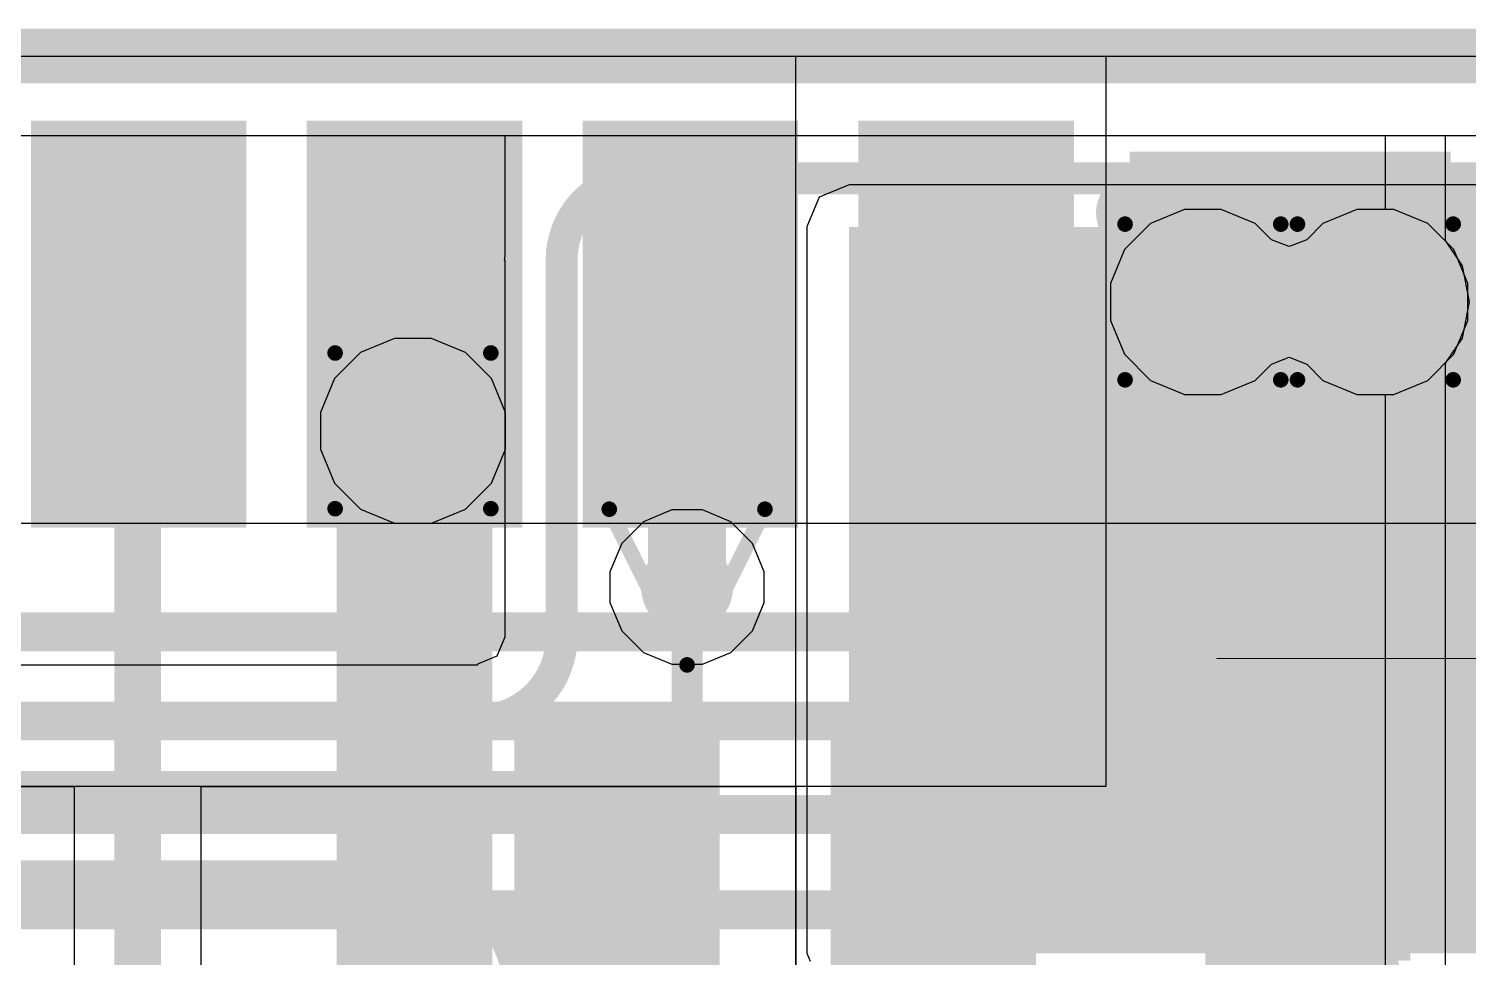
# Model space of a CAD drawing. Header units: inches. Extents: x -6 to 283, y -12 to 154.
# Drawn here: x 29.337 to 34.033, y 17.42 to 20.449 of the extents above; entities that cross this region are included whole.
import ezdxf

# ---------------------------------------------------------------- set-up
doc = ezdxf.new("R2010")
doc.units = ezdxf.units.IN
for name, color, linetype in [('Board Outline', 216, 'Continuous'), ('Bottom Layer', 5, 'Continuous'), ('Bottom Overlay', 54, 'Continuous'), ('Bottom Paste', 16, 'Continuous'), ('Bottom Solder', 6, 'Continuous'), ('Drill Drawing', 1, 'Continuous'), ('GND-1', 16, 'Continuous'), ('GND-2', 90, 'Continuous'), ('GND-3', 216, 'Continuous'), ('GND-4', 54, 'Continuous'), ('PWR-1', 156, 'Continuous'), ('PWR-2', 130, 'Continuous'), ('Signal L1', 76, 'Continuous'), ('Signal L2', 6, 'Continuous'), ('Top Layer', 1, 'Continuous'), ('Top Overlay', 2, 'Continuous'), ('Top Paste', 8, 'Continuous'), ('Top Solder', 216, 'Continuous'), ('Via Holes', 16, 'Continuous')]:
    doc.layers.add(name, color=color, linetype=linetype)

# ---------------------------------------------------------------- blocks, each defined once
blk = doc.blocks.new('AP6275S__49')
at = {"layer": 'Top Layer'}
for points in [[(2.9, 5.6275), (2.9, 6.7525), (3.4, 6.7525), (3.4, 5.6275)], [(3.8, 5.6275), (3.8, 6.7525), (4.3, 6.7525), (4.3, 5.6275)], [(4.7, 5.6275), (4.7, 6.7525), (5.2, 6.7525), (5.2, 5.6275)], [(5.6, 5.6275), (5.6, 6.7525), (6.1, 6.7525), (6.1, 5.6275)], [(6.6225, 4.75), (7.7475, 4.75), (7.7475, 4.25), (6.6225, 4.25)]]:
    blk.add_hatch(color=1, dxfattribs=at).paths.add_polyline_path(points)
at = {"layer": 'Top Paste'}
for points in [[(2.9, 5.6275), (2.9, 6.7525), (3.4, 6.7525), (3.4, 5.6275)], [(3.8, 5.6275), (3.8, 6.7525), (4.3, 6.7525), (4.3, 5.6275)], [(4.7, 5.6275), (4.7, 6.7525), (5.2, 6.7525), (5.2, 5.6275)], [(5.6, 5.6275), (5.6, 6.7525), (6.1, 6.7525), (6.1, 5.6275)], [(6.6225, 4.75), (7.7475, 4.75), (7.7475, 4.25), (6.6225, 4.25)]]:
    blk.add_hatch(color=8, dxfattribs=at).paths.add_polyline_path(points)
at = {"layer": 'Top Solder'}
for points in [[(2.7984, 5.5259), (2.7984, 6.8541), (3.5016, 6.8541), (3.5016, 5.5259)], [(3.6984, 5.5259), (3.6984, 6.8541), (4.4016, 6.8541), (4.4016, 5.5259)], [(4.5984, 5.5259), (4.5984, 6.8541), (5.3016, 6.8541), (5.3016, 5.5259)], [(5.4984, 5.5259), (5.4984, 6.8541), (6.2016, 6.8541), (6.2016, 5.5259)], [(6.5209, 4.8516), (7.8491, 4.8516), (7.8491, 4.1484), (6.5209, 4.1484)]]:
    blk.add_hatch(color=216, dxfattribs=at).paths.add_polyline_path(points)
at = {"layer": 'Top Overlay'}
for points in [[(6.4008, 6.5532, 0.254, 0.254, 0), (7.5184, 6.5532, 0.254, 0.254, 0)], [(7.5184, 4.9784, 0.254, 0.254, 0), (7.5184, 6.5532, 0.254, 0.254, 0)]]:
    blk.add_lwpolyline(points, format="xyseb", dxfattribs=at)
for points in [[(6.3373, 6.5532, 0.127, 0.127, 1), (6.4643, 6.5532, 0.127, 0.127, 1)], [(7.4549, 6.5532, 0.127, 0.127, 1), (7.5819, 6.5532, 0.127, 0.127, 1)], [(7.4549, 6.5532, 0.127, 0.127, 1), (7.5819, 6.5532, 0.127, 0.127, 1)], [(7.4549, 4.9784, 0.127, 0.127, 1), (7.5819, 4.9784, 0.127, 0.127, 1)]]:
    blk.add_lwpolyline(points, format="xyseb", close=True, dxfattribs=at)
blk = doc.blocks.new('R___0402_B_138')
at = {"layer": 'Bottom Layer'}
for points in [[(-0.2413, 0.3175), (-0.2413, -0.3175), (-0.6985, -0.3175), (-0.6985, 0.3175)], [(0.6985, 0.3175), (0.6985, -0.3175), (0.2413, -0.3175), (0.2413, 0.3175)]]:
    blk.add_hatch(color=5, dxfattribs=at).paths.add_polyline_path(points)
at = {"layer": 'Bottom Paste'}
for points in [[(-0.2413, 0.3175), (-0.2413, -0.3175), (-0.6985, -0.3175), (-0.6985, 0.3175)], [(0.6985, 0.3175), (0.6985, -0.3175), (0.2413, -0.3175), (0.2413, 0.3175)]]:
    blk.add_hatch(color=16, dxfattribs=at).paths.add_polyline_path(points)
at = {"layer": 'Bottom Solder'}
for points in [[(-0.1863, 0.3725), (-0.1863, -0.3725), (-0.7535, -0.3725), (-0.7535, 0.3725)], [(0.7535, 0.3725), (0.7535, -0.3725), (0.1863, -0.3725), (0.1863, 0.3725)]]:
    blk.add_hatch(color=6, dxfattribs=at).paths.add_polyline_path(points)
at = {"layer": 'Bottom Overlay'}
for points in [[(0.7874, 0.4064, 0.127, 0.127, 0), (-0.7874, 0.4064, 0.127, 0.127, 0)], [(-0.7874, 0.4064, 0.127, 0.127, 0), (-0.7874, -0.4064, 0.127, 0.127, 0)], [(0.7874, 0.4064, 0.127, 0.127, 0), (0.7874, -0.4064, 0.127, 0.127, 0)], [(0.8128, 0.4318, 0.00323, 0.00323, 0), (-0.8128, 0.4318, 0.00323, 0.00323, 0)], [(0.7874, -0.4064, 0.127, 0.127, 0), (-0.7874, -0.4064, 0.127, 0.127, 0)]]:
    blk.add_lwpolyline(points, format="xyseb", dxfattribs=at)
for points in [[(-0.8191, 0.4064, 0.0635, 0.0635, 1), (-0.7556, 0.4064, 0.0635, 0.0635, 1)], [(-0.8191, 0.4064, 0.0635, 0.0635, 1), (-0.7556, 0.4064, 0.0635, 0.0635, 1)], [(0.7556, 0.4064, 0.0635, 0.0635, 1), (0.8191, 0.4064, 0.0635, 0.0635, 1)], [(0.7556, 0.4064, 0.0635, 0.0635, 1), (0.8191, 0.4064, 0.0635, 0.0635, 1)], [(-0.8136, 0.4318, 0.00161, 0.00161, 1), (-0.812, 0.4318, 0.00161, 0.00161, 1)], [(0.812, 0.4318, 0.00161, 0.00161, 1), (0.8136, 0.4318, 0.00161, 0.00161, 1)], [(-0.8191, -0.4064, 0.0635, 0.0635, 1), (-0.7556, -0.4064, 0.0635, 0.0635, 1)], [(-0.8191, -0.4064, 0.0635, 0.0635, 1), (-0.7556, -0.4064, 0.0635, 0.0635, 1)], [(0.7556, -0.4064, 0.0635, 0.0635, 1), (0.8191, -0.4064, 0.0635, 0.0635, 1)], [(0.7556, -0.4064, 0.0635, 0.0635, 1), (0.8191, -0.4064, 0.0635, 0.0635, 1)]]:
    blk.add_lwpolyline(points, format="xyseb", close=True, dxfattribs=at)
blk = doc.blocks.new('C___0402_B_472')
at = {"layer": 'Bottom Layer'}
for points in [[(-0.2413, 0.3175), (-0.2413, -0.3175), (-0.6985, -0.3175), (-0.6985, 0.3175)], [(0.6985, 0.3175), (0.6985, -0.3175), (0.2413, -0.3175), (0.2413, 0.3175)]]:
    blk.add_hatch(color=5, dxfattribs=at).paths.add_polyline_path(points)
at = {"layer": 'Bottom Paste'}
for points in [[(-0.2413, 0.3175), (-0.2413, -0.3175), (-0.6985, -0.3175), (-0.6985, 0.3175)], [(0.6985, 0.3175), (0.6985, -0.3175), (0.2413, -0.3175), (0.2413, 0.3175)]]:
    blk.add_hatch(color=16, dxfattribs=at).paths.add_polyline_path(points)
at = {"layer": 'Bottom Solder'}
for points in [[(-0.1813, 0.3775), (-0.1813, -0.3775), (-0.7585, -0.3775), (-0.7585, 0.3775)], [(0.7585, 0.3775), (0.7585, -0.3775), (0.1813, -0.3775), (0.1813, 0.3775)]]:
    blk.add_hatch(color=6, dxfattribs=at).paths.add_polyline_path(points)
at = {"layer": 'Bottom Overlay'}
for points in [[(-0.7874, 0.4064, 0.127, 0.127, 0), (-0.2794, 0.4064, 0.127, 0.127, 0)], [(-0.7874, -0.4064, 0.127, 0.127, 0), (-0.7874, 0.4064, 0.127, 0.127, 0)], [(0.2794, 0.4064, 0.127, 0.127, 0), (0.7874, 0.4064, 0.127, 0.127, 0)], [(0.7874, -0.4064, 0.127, 0.127, 0), (0.7874, 0.4064, 0.127, 0.127, 0)], [(-0.7874, -0.4064, 0.127, 0.127, 0), (-0.2794, -0.4064, 0.127, 0.127, 0)], [(0.2794, -0.4064, 0.127, 0.127, 0), (0.7874, -0.4064, 0.127, 0.127, 0)]]:
    blk.add_lwpolyline(points, format="xyseb", dxfattribs=at)
for points in [[(-0.8191, 0.4064, 0.0635, 0.0635, 1), (-0.7556, 0.4064, 0.0635, 0.0635, 1)], [(-0.8191, 0.4064, 0.0635, 0.0635, 1), (-0.7556, 0.4064, 0.0635, 0.0635, 1)], [(-0.3111, 0.4064, 0.0635, 0.0635, 1), (-0.2477, 0.4064, 0.0635, 0.0635, 1)], [(0.2477, 0.4064, 0.0635, 0.0635, 1), (0.3111, 0.4064, 0.0635, 0.0635, 1)], [(0.7556, 0.4064, 0.0635, 0.0635, 1), (0.8191, 0.4064, 0.0635, 0.0635, 1)], [(0.7556, 0.4064, 0.0635, 0.0635, 1), (0.8191, 0.4064, 0.0635, 0.0635, 1)], [(-0.8191, -0.4064, 0.0635, 0.0635, 1), (-0.7556, -0.4064, 0.0635, 0.0635, 1)], [(-0.8191, -0.4064, 0.0635, 0.0635, 1), (-0.7556, -0.4064, 0.0635, 0.0635, 1)], [(-0.3111, -0.4064, 0.0635, 0.0635, 1), (-0.2477, -0.4064, 0.0635, 0.0635, 1)], [(0.2477, -0.4064, 0.0635, 0.0635, 1), (0.3111, -0.4064, 0.0635, 0.0635, 1)], [(0.7556, -0.4064, 0.0635, 0.0635, 1), (0.8191, -0.4064, 0.0635, 0.0635, 1)], [(0.7556, -0.4064, 0.0635, 0.0635, 1), (0.8191, -0.4064, 0.0635, 0.0635, 1)]]:
    blk.add_lwpolyline(points, format="xyseb", close=True, dxfattribs=at)
blk = doc.blocks.new('C___0402_B_473')
at = {"layer": 'Bottom Layer'}
for points in [[(-0.2413, 0.3175), (-0.2413, -0.3175), (-0.6985, -0.3175), (-0.6985, 0.3175)], [(0.6985, 0.3175), (0.6985, -0.3175), (0.2413, -0.3175), (0.2413, 0.3175)]]:
    blk.add_hatch(color=5, dxfattribs=at).paths.add_polyline_path(points)
at = {"layer": 'Bottom Paste'}
for points in [[(-0.2413, 0.3175), (-0.2413, -0.3175), (-0.6985, -0.3175), (-0.6985, 0.3175)], [(0.6985, 0.3175), (0.6985, -0.3175), (0.2413, -0.3175), (0.2413, 0.3175)]]:
    blk.add_hatch(color=16, dxfattribs=at).paths.add_polyline_path(points)
at = {"layer": 'Bottom Solder'}
for points in [[(-0.1813, 0.3775), (-0.1813, -0.3775), (-0.7585, -0.3775), (-0.7585, 0.3775)], [(0.7585, 0.3775), (0.7585, -0.3775), (0.1813, -0.3775), (0.1813, 0.3775)]]:
    blk.add_hatch(color=6, dxfattribs=at).paths.add_polyline_path(points)
at = {"layer": 'Bottom Overlay'}
for points in [[(-0.7874, 0.4064, 0.127, 0.127, 0), (-0.7874, -0.4064, 0.127, 0.127, 0)], [(-0.2794, 0.4064, 0.127, 0.127, 0), (-0.7874, 0.4064, 0.127, 0.127, 0)], [(0.7874, 0.4064, 0.127, 0.127, 0), (0.2794, 0.4064, 0.127, 0.127, 0)], [(0.7874, 0.4064, 0.127, 0.127, 0), (0.7874, -0.4064, 0.127, 0.127, 0)], [(-0.2794, -0.4064, 0.127, 0.127, 0), (-0.7874, -0.4064, 0.127, 0.127, 0)], [(0.7874, -0.4064, 0.127, 0.127, 0), (0.2794, -0.4064, 0.127, 0.127, 0)]]:
    blk.add_lwpolyline(points, format="xyseb", dxfattribs=at)
for points in [[(-0.8191, 0.4064, 0.0635, 0.0635, 1), (-0.7556, 0.4064, 0.0635, 0.0635, 1)], [(-0.8191, 0.4064, 0.0635, 0.0635, 1), (-0.7556, 0.4064, 0.0635, 0.0635, 1)], [(-0.3111, 0.4064, 0.0635, 0.0635, 1), (-0.2477, 0.4064, 0.0635, 0.0635, 1)], [(0.2477, 0.4064, 0.0635, 0.0635, 1), (0.3112, 0.4064, 0.0635, 0.0635, 1)], [(0.7556, 0.4064, 0.0635, 0.0635, 1), (0.8191, 0.4064, 0.0635, 0.0635, 1)], [(0.7556, 0.4064, 0.0635, 0.0635, 1), (0.8191, 0.4064, 0.0635, 0.0635, 1)], [(-0.8191, -0.4064, 0.0635, 0.0635, 1), (-0.7556, -0.4064, 0.0635, 0.0635, 1)], [(-0.8191, -0.4064, 0.0635, 0.0635, 1), (-0.7556, -0.4064, 0.0635, 0.0635, 1)], [(-0.3111, -0.4064, 0.0635, 0.0635, 1), (-0.2477, -0.4064, 0.0635, 0.0635, 1)], [(0.2477, -0.4064, 0.0635, 0.0635, 1), (0.3112, -0.4064, 0.0635, 0.0635, 1)], [(0.7556, -0.4064, 0.0635, 0.0635, 1), (0.8191, -0.4064, 0.0635, 0.0635, 1)], [(0.7556, -0.4064, 0.0635, 0.0635, 1), (0.8191, -0.4064, 0.0635, 0.0635, 1)]]:
    blk.add_lwpolyline(points, format="xyseb", close=True, dxfattribs=at)

msp = doc.modelspace()

# ---------------------------------------------------------------- hatches: boundary and pattern name
at = {"layer": 'Bottom Layer'}
msp.add_hatch(color=5, dxfattribs=at).paths.add_polyline_path([(32.0133, 17.4324), (34.0744, 17.4324), (34.0744, 19.8022), (32.0133, 19.8022)])
h = msp.add_hatch(color=5, dxfattribs=at)
edge = h.paths.add_edge_path()
edge.add_arc((33.1679, 19.5575), 0.2, 0, 360)
h = msp.add_hatch(color=5, dxfattribs=at)
edge = h.paths.add_edge_path()
edge.add_arc((33.7304, 19.5575), 0.2, 0, 360)
h = msp.add_hatch(color=5, dxfattribs=at)
edge = h.paths.add_edge_path()
edge.add_arc((30.5906, 19.137), 0.2, 0, 360)
at = {"layer": 'GND-1'}
h = msp.add_hatch(color=16, dxfattribs=at)
edge = h.paths.add_edge_path()
edge.add_arc((33.1679, 19.5575), 0.2, 0, 360)
h = msp.add_hatch(color=16, dxfattribs=at)
edge = h.paths.add_edge_path()
edge.add_arc((33.7304, 19.5575), 0.2, 0, 360)
h = msp.add_hatch(color=16, dxfattribs=at)
edge = h.paths.add_edge_path()
edge.add_arc((30.5906, 19.137), 0.2, 0, 360)
h = msp.add_hatch(color=16, dxfattribs=at)
edge = h.paths.add_edge_path()
edge.add_arc((31.4849, 18.6274), 0.15, 0, 360)
at = {"layer": 'GND-2'}
h = msp.add_hatch(color=90, dxfattribs=at)
edge = h.paths.add_edge_path()
edge.add_arc((33.1679, 19.5575), 0.2, 0, 360)
h = msp.add_hatch(color=90, dxfattribs=at)
edge = h.paths.add_edge_path()
edge.add_arc((33.7304, 19.5575), 0.2, 0, 360)
h = msp.add_hatch(color=90, dxfattribs=at)
edge = h.paths.add_edge_path()
edge.add_arc((30.5906, 19.137), 0.2, 0, 360)
at = {"layer": 'GND-3'}
h = msp.add_hatch(color=216, dxfattribs=at)
edge = h.paths.add_edge_path()
edge.add_arc((33.1679, 19.5575), 0.2, 0, 360)
h = msp.add_hatch(color=216, dxfattribs=at)
edge = h.paths.add_edge_path()
edge.add_arc((33.7304, 19.5575), 0.2, 0, 360)
h = msp.add_hatch(color=216, dxfattribs=at)
edge = h.paths.add_edge_path()
edge.add_arc((30.5906, 19.137), 0.2, 0, 360)
at = {"layer": 'GND-4'}
h = msp.add_hatch(color=54, dxfattribs=at)
edge = h.paths.add_edge_path()
edge.add_arc((33.1679, 19.5575), 0.2, 0, 360)
h = msp.add_hatch(color=54, dxfattribs=at)
edge = h.paths.add_edge_path()
edge.add_arc((33.7304, 19.5575), 0.2, 0, 360)
h = msp.add_hatch(color=54, dxfattribs=at)
edge = h.paths.add_edge_path()
edge.add_arc((30.5906, 19.137), 0.2, 0, 360)
at = {"layer": 'PWR-1'}
h = msp.add_hatch(color=156, dxfattribs=at)
edge = h.paths.add_edge_path()
edge.add_arc((33.1679, 19.5575), 0.2, 0, 360)
h = msp.add_hatch(color=156, dxfattribs=at)
edge = h.paths.add_edge_path()
edge.add_arc((33.7304, 19.5575), 0.2, 0, 360)
h = msp.add_hatch(color=156, dxfattribs=at)
edge = h.paths.add_edge_path()
edge.add_arc((30.5906, 19.137), 0.2, 0, 360)
at = {"layer": 'PWR-2'}
h = msp.add_hatch(color=130, dxfattribs=at)
edge = h.paths.add_edge_path()
edge.add_arc((33.1679, 19.5575), 0.2, 0, 360)
h = msp.add_hatch(color=130, dxfattribs=at)
edge = h.paths.add_edge_path()
edge.add_arc((33.7304, 19.5575), 0.2, 0, 360)
h = msp.add_hatch(color=130, dxfattribs=at)
edge = h.paths.add_edge_path()
edge.add_arc((30.5906, 19.137), 0.2, 0, 360)
at = {"layer": 'Signal L1'}
h = msp.add_hatch(color=76, dxfattribs=at)
edge = h.paths.add_edge_path()
edge.add_arc((33.1679, 19.5575), 0.2, 0, 360)
h = msp.add_hatch(color=76, dxfattribs=at)
edge = h.paths.add_edge_path()
edge.add_arc((33.7304, 19.5575), 0.2, 0, 360)
h = msp.add_hatch(color=76, dxfattribs=at)
edge = h.paths.add_edge_path()
edge.add_arc((30.5906, 19.137), 0.2, 0, 360)
h = msp.add_hatch(color=76, dxfattribs=at)
edge = h.paths.add_edge_path()
edge.add_arc((31.4849, 18.6274), 0.15, 0, 360)
at = {"layer": 'Signal L2'}
h = msp.add_hatch(color=6, dxfattribs=at)
edge = h.paths.add_edge_path()
edge.add_arc((33.1679, 19.5575), 0.2, 0, 360)
h = msp.add_hatch(color=6, dxfattribs=at)
edge = h.paths.add_edge_path()
edge.add_arc((33.7304, 19.5575), 0.2, 0, 360)
h = msp.add_hatch(color=6, dxfattribs=at)
edge = h.paths.add_edge_path()
edge.add_arc((30.5906, 19.137), 0.2, 0, 360)
at = {"layer": 'Top Layer'}
msp.add_hatch(color=1, dxfattribs=at).paths.add_polyline_path([(32.929, 17.5451), (33.9764, 17.5451), (33.9764, 20.0476), (32.929, 20.0476)])
h = msp.add_hatch(color=1, dxfattribs=at)
edge = h.paths.add_edge_path()
edge.add_arc((33.1679, 19.5575), 0.2, 0, 360)
h = msp.add_hatch(color=1, dxfattribs=at)
edge = h.paths.add_edge_path()
edge.add_arc((33.7304, 19.5575), 0.2, 0, 360)
h = msp.add_hatch(color=1, dxfattribs=at)
edge = h.paths.add_edge_path()
edge.add_arc((30.5906, 19.137), 0.2, 0, 360)
h = msp.add_hatch(color=1, dxfattribs=at)
edge = h.paths.add_edge_path()
edge.add_arc((31.4849, 18.6274), 0.15, 0, 360)
at = {"layer": 'Via Holes'}
h = msp.add_hatch(color=7, dxfattribs=at)
edge = h.paths.add_edge_path()
edge.add_arc((33.1679, 19.5575), 0.1, 0, 360)
h = msp.add_hatch(color=7, dxfattribs=at)
edge = h.paths.add_edge_path()
edge.add_arc((33.7304, 19.5575), 0.1, 0, 360)
h = msp.add_hatch(color=7, dxfattribs=at)
edge = h.paths.add_edge_path()
edge.add_arc((30.5906, 19.137), 0.1, 0, 360)
h = msp.add_hatch(color=7, dxfattribs=at)
edge = h.paths.add_edge_path()
edge.add_arc((31.4849, 18.6274), 0.075, 0, 360)

# ---------------------------------------------------------------- linework, layer by layer
at = {"layer": 'Board Outline'}
msp.add_lwpolyline([(12.0364, 20.3599, 0.1778, 0.1778, 0), (75.5509, 20.3599, 0.1778, 0.1778, 0)], format="xyseb", dxfattribs=at)
at = {"layer": 'Bottom Layer'}
for p, q in [((12.0364, 20.1009), (45.7536, 20.1009)), ((32.0133, 19.9397), (31.9161, 19.8994)), ((34.0744, 19.9397), (32.0133, 19.9397)), ((31.9161, 19.8994), (31.8759, 19.8022)), ((31.8759, 19.8022), (31.8759, 17.4324)), ((31.8759, 17.4324), (31.8863, 17.4071))]:
    msp.add_line(p, q, dxfattribs=at)
msp.add_lwpolyline([(31.3021, 16.6936, 0.254, 0.254, 0), (31.3021, 17.7499, 0.254, 0.254, 0)], format="xyseb", dxfattribs=at)
msp.add_lwpolyline([(31.2386, 17.7499, 0.127, 0.127, 1), (31.3656, 17.7499, 0.127, 0.127, 1)], format="xyseb", close=True, dxfattribs=at)
at = {"layer": 'Drill Drawing'}
for points in [[(32.9139, 19.8115, 0.0508, 0.0508, 0), (33.4219, 19.8115, 0.0508, 0.0508, 0)], [(32.9139, 19.3035, 0.0508, 0.0508, 0), (32.9139, 19.8115, 0.0508, 0.0508, 0)], [(33.4219, 19.3035, 0.0508, 0.0508, 0), (33.4219, 19.8115, 0.0508, 0.0508, 0)], [(33.4764, 19.8115, 0.0508, 0.0508, 0), (33.9844, 19.8115, 0.0508, 0.0508, 0)], [(33.4764, 19.3035, 0.0508, 0.0508, 0), (33.4764, 19.8115, 0.0508, 0.0508, 0)], [(33.9844, 19.3035, 0.0508, 0.0508, 0), (33.9844, 19.8115, 0.0508, 0.0508, 0)], [(30.3366, 19.391, 0.0508, 0.0508, 0), (30.8446, 19.391, 0.0508, 0.0508, 0)], [(30.3366, 18.883, 0.0508, 0.0508, 0), (30.3366, 19.391, 0.0508, 0.0508, 0)], [(30.8446, 18.883, 0.0508, 0.0508, 0), (30.8446, 19.391, 0.0508, 0.0508, 0)], [(32.9139, 19.3035, 0.0508, 0.0508, 0), (33.4219, 19.3035, 0.0508, 0.0508, 0)], [(33.4764, 19.3035, 0.0508, 0.0508, 0), (33.9844, 19.3035, 0.0508, 0.0508, 0)], [(30.3366, 18.883, 0.0508, 0.0508, 0), (30.8446, 18.883, 0.0508, 0.0508, 0)], [(31.2309, 18.8814, 0.0508, 0.0508, 0), (31.7389, 18.8814, 0.0508, 0.0508, 0)], [(31.2309, 18.8814, 0.0508, 0.0508, 0), (31.4849, 18.3734, 0.0508, 0.0508, 0)], [(31.4849, 18.3734, 0.0508, 0.0508, 0), (31.7389, 18.8814, 0.0508, 0.0508, 0)]]:
    msp.add_lwpolyline(points, format="xyseb", dxfattribs=at)
for points in [[(32.9012, 19.8115, 0.0254, 0.0254, 1), (32.9266, 19.8115, 0.0254, 0.0254, 1)], [(32.9012, 19.8115, 0.0254, 0.0254, 1), (32.9266, 19.8115, 0.0254, 0.0254, 1)], [(33.4092, 19.8115, 0.0254, 0.0254, 1), (33.4346, 19.8115, 0.0254, 0.0254, 1)], [(33.4092, 19.8115, 0.0254, 0.0254, 1), (33.4346, 19.8115, 0.0254, 0.0254, 1)], [(33.4637, 19.8115, 0.0254, 0.0254, 1), (33.4891, 19.8115, 0.0254, 0.0254, 1)], [(33.4637, 19.8115, 0.0254, 0.0254, 1), (33.4891, 19.8115, 0.0254, 0.0254, 1)], [(33.9717, 19.8115, 0.0254, 0.0254, 1), (33.9971, 19.8115, 0.0254, 0.0254, 1)], [(33.9717, 19.8115, 0.0254, 0.0254, 1), (33.9971, 19.8115, 0.0254, 0.0254, 1)], [(30.3239, 19.391, 0.0254, 0.0254, 1), (30.3493, 19.391, 0.0254, 0.0254, 1)], [(30.3239, 19.391, 0.0254, 0.0254, 1), (30.3493, 19.391, 0.0254, 0.0254, 1)], [(30.8319, 19.391, 0.0254, 0.0254, 1), (30.8573, 19.391, 0.0254, 0.0254, 1)], [(30.8319, 19.391, 0.0254, 0.0254, 1), (30.8573, 19.391, 0.0254, 0.0254, 1)], [(32.9012, 19.3035, 0.0254, 0.0254, 1), (32.9266, 19.3035, 0.0254, 0.0254, 1)], [(32.9012, 19.3035, 0.0254, 0.0254, 1), (32.9266, 19.3035, 0.0254, 0.0254, 1)], [(33.4092, 19.3035, 0.0254, 0.0254, 1), (33.4346, 19.3035, 0.0254, 0.0254, 1)], [(33.4092, 19.3035, 0.0254, 0.0254, 1), (33.4346, 19.3035, 0.0254, 0.0254, 1)], [(33.4637, 19.3035, 0.0254, 0.0254, 1), (33.4891, 19.3035, 0.0254, 0.0254, 1)], [(33.4637, 19.3035, 0.0254, 0.0254, 1), (33.4891, 19.3035, 0.0254, 0.0254, 1)], [(33.9717, 19.3035, 0.0254, 0.0254, 1), (33.9971, 19.3035, 0.0254, 0.0254, 1)], [(33.9717, 19.3035, 0.0254, 0.0254, 1), (33.9971, 19.3035, 0.0254, 0.0254, 1)], [(30.3239, 18.883, 0.0254, 0.0254, 1), (30.3493, 18.883, 0.0254, 0.0254, 1)], [(30.3239, 18.883, 0.0254, 0.0254, 1), (30.3493, 18.883, 0.0254, 0.0254, 1)], [(30.8319, 18.883, 0.0254, 0.0254, 1), (30.8573, 18.883, 0.0254, 0.0254, 1)], [(30.8319, 18.883, 0.0254, 0.0254, 1), (30.8573, 18.883, 0.0254, 0.0254, 1)], [(31.2182, 18.8814, 0.0254, 0.0254, 1), (31.2436, 18.8814, 0.0254, 0.0254, 1)], [(31.2182, 18.8814, 0.0254, 0.0254, 1), (31.2436, 18.8814, 0.0254, 0.0254, 1)], [(31.7262, 18.8814, 0.0254, 0.0254, 1), (31.7516, 18.8814, 0.0254, 0.0254, 1)], [(31.7262, 18.8814, 0.0254, 0.0254, 1), (31.7516, 18.8814, 0.0254, 0.0254, 1)], [(31.4722, 18.3734, 0.0254, 0.0254, 1), (31.4976, 18.3734, 0.0254, 0.0254, 1)], [(31.4722, 18.3734, 0.0254, 0.0254, 1), (31.4976, 18.3734, 0.0254, 0.0254, 1)]]:
    msp.add_lwpolyline(points, format="xyseb", close=True, dxfattribs=at)
at = {"layer": 'GND-1'}
for p, q in [((12.0364, 20.1009), (75.5508, 20.1009)), ((33.1079, 19.8591), (32.9971, 19.8132)), ((33.2279, 19.8591), (33.1079, 19.8591)), ((33.3388, 19.8132), (33.2279, 19.8591)), ((33.6704, 19.8591), (33.5596, 19.8132)), ((33.7904, 19.8591), (33.6704, 19.8591)), ((33.9013, 19.8132), (33.7904, 19.8591)), ((32.9971, 19.8132), (32.9123, 19.7284)), ((33.3917, 19.7602), (33.3388, 19.8132)), ((33.5596, 19.8132), (33.5066, 19.7602)), ((33.9861, 19.7284), (33.9013, 19.8132)), ((32.9123, 19.7284), (32.8663, 19.6175)), ((33.4492, 19.7382), (33.3917, 19.7602)), ((33.5066, 19.7602), (33.4492, 19.7382)), ((34.032, 19.6175), (33.9861, 19.7284)), ((32.8663, 19.6175), (32.8663, 19.4975)), ((34.032, 19.4975), (34.032, 19.6175)), ((32.8663, 19.4975), (32.9123, 19.3867)), ((33.9861, 19.3867), (34.032, 19.4975)), ((32.9123, 19.3867), (32.9971, 19.3018)), ((33.3388, 19.3018), (33.3917, 19.3548)), ((33.3917, 19.3548), (33.4492, 19.3769)), ((33.4492, 19.3769), (33.5066, 19.3548)), ((33.5066, 19.3548), (33.5596, 19.3018)), ((33.9013, 19.3018), (33.9861, 19.3867)), ((32.9971, 19.3018), (33.1079, 19.2559)), ((33.2279, 19.2559), (33.3388, 19.3018)), ((33.5596, 19.3018), (33.6704, 19.2559)), ((33.7904, 19.2559), (33.9013, 19.3018)), ((33.1079, 19.2559), (33.2279, 19.2559)), ((33.6704, 19.2559), (33.7904, 19.2559)), ((31.3424, 18.8407), (31.2716, 18.7699)), ((31.4349, 18.879), (31.3424, 18.8407)), ((31.535, 18.879), (31.4349, 18.879)), ((31.6275, 18.8407), (31.535, 18.879)), ((31.6982, 18.7699), (31.6275, 18.8407)), ((31.2716, 18.7699), (31.2333, 18.6774)), ((31.7365, 18.6774), (31.6982, 18.7699)), ((31.2333, 18.6774), (31.2333, 18.5773)), ((31.7365, 18.5773), (31.7365, 18.6774)), ((31.2333, 18.5773), (31.2716, 18.4849)), ((31.6982, 18.4849), (31.7365, 18.5773)), ((31.2716, 18.4849), (31.3424, 18.4141)), ((31.6275, 18.4141), (31.6982, 18.4849)), ((31.3424, 18.4141), (31.4349, 18.3758)), ((31.535, 18.3758), (31.6275, 18.4141)), ((31.4349, 18.3758), (31.535, 18.3758))]:
    msp.add_line(p, q, dxfattribs=at)
at = {"layer": 'GND-2'}
for p, q in [((12.0364, 20.1009), (75.5508, 20.1009)), ((33.1079, 19.8591), (32.9971, 19.8132)), ((33.2279, 19.8591), (33.1079, 19.8591)), ((33.3388, 19.8132), (33.2279, 19.8591)), ((33.6704, 19.8591), (33.5596, 19.8132)), ((33.7904, 19.8591), (33.6704, 19.8591)), ((33.9013, 19.8132), (33.7904, 19.8591)), ((32.9971, 19.8132), (32.9123, 19.7284)), ((33.3917, 19.7602), (33.3388, 19.8132)), ((33.5596, 19.8132), (33.5066, 19.7602)), ((33.9861, 19.7284), (33.9013, 19.8132)), ((32.9123, 19.7284), (32.8663, 19.6175)), ((33.4492, 19.7382), (33.3917, 19.7602)), ((33.5066, 19.7602), (33.4492, 19.7382)), ((34.032, 19.6175), (33.9861, 19.7284)), ((32.8663, 19.6175), (32.8663, 19.4975)), ((34.032, 19.4975), (34.032, 19.6175)), ((32.8663, 19.4975), (32.9123, 19.3867)), ((33.9861, 19.3867), (34.032, 19.4975)), ((32.9123, 19.3867), (32.9971, 19.3018)), ((33.3388, 19.3018), (33.3917, 19.3548)), ((33.3917, 19.3548), (33.4492, 19.3769)), ((33.4492, 19.3769), (33.5066, 19.3548)), ((33.5066, 19.3548), (33.5596, 19.3018)), ((33.9013, 19.3018), (33.9861, 19.3867)), ((32.9971, 19.3018), (33.1079, 19.2559)), ((33.2279, 19.2559), (33.3388, 19.3018)), ((33.5596, 19.3018), (33.6704, 19.2559)), ((33.7904, 19.2559), (33.9013, 19.3018)), ((33.1079, 19.2559), (33.2279, 19.2559)), ((33.6704, 19.2559), (33.7904, 19.2559))]:
    msp.add_line(p, q, dxfattribs=at)
at = {"layer": 'GND-3'}
for p, q in [((12.0364, 20.1009), (75.5508, 20.1009)), ((33.1079, 19.8591), (32.9971, 19.8132)), ((33.2279, 19.8591), (33.1079, 19.8591)), ((33.3388, 19.8132), (33.2279, 19.8591)), ((33.6704, 19.8591), (33.5596, 19.8132)), ((33.7904, 19.8591), (33.6704, 19.8591)), ((33.9013, 19.8132), (33.7904, 19.8591)), ((32.9971, 19.8132), (32.9123, 19.7284)), ((33.3917, 19.7602), (33.3388, 19.8132)), ((33.5596, 19.8132), (33.5066, 19.7602)), ((33.9861, 19.7284), (33.9013, 19.8132)), ((32.9123, 19.7284), (32.8663, 19.6175)), ((33.4492, 19.7382), (33.3917, 19.7602)), ((33.5066, 19.7602), (33.4492, 19.7382)), ((34.032, 19.6175), (33.9861, 19.7284)), ((32.8663, 19.6175), (32.8663, 19.4975)), ((34.032, 19.4975), (34.032, 19.6175)), ((32.8663, 19.4975), (32.9123, 19.3867)), ((33.9861, 19.3867), (34.032, 19.4975)), ((32.9123, 19.3867), (32.9971, 19.3018)), ((33.3388, 19.3018), (33.3917, 19.3548)), ((33.3917, 19.3548), (33.4492, 19.3769)), ((33.4492, 19.3769), (33.5066, 19.3548)), ((33.5066, 19.3548), (33.5596, 19.3018)), ((33.9013, 19.3018), (33.9861, 19.3867)), ((32.9971, 19.3018), (33.1079, 19.2559)), ((33.2279, 19.2559), (33.3388, 19.3018)), ((33.5596, 19.3018), (33.6704, 19.2559)), ((33.7904, 19.2559), (33.9013, 19.3018)), ((33.1079, 19.2559), (33.2279, 19.2559)), ((33.6704, 19.2559), (33.7904, 19.2559))]:
    msp.add_line(p, q, dxfattribs=at)
at = {"layer": 'GND-4'}
for p, q in [((12.0364, 20.1009), (75.5508, 20.1009)), ((33.1079, 19.8591), (32.9971, 19.8132)), ((33.2279, 19.8591), (33.1079, 19.8591)), ((33.3388, 19.8132), (33.2279, 19.8591)), ((33.6704, 19.8591), (33.5596, 19.8132)), ((33.7904, 19.8591), (33.6704, 19.8591)), ((33.9013, 19.8132), (33.7904, 19.8591)), ((32.9971, 19.8132), (32.9123, 19.7284)), ((33.3917, 19.7602), (33.3388, 19.8132)), ((33.5596, 19.8132), (33.5066, 19.7602)), ((33.9861, 19.7284), (33.9013, 19.8132)), ((32.9123, 19.7284), (32.8663, 19.6175)), ((33.4492, 19.7382), (33.3917, 19.7602)), ((33.5066, 19.7602), (33.4492, 19.7382)), ((34.032, 19.6175), (33.9861, 19.7284)), ((32.8663, 19.6175), (32.8663, 19.4975)), ((34.032, 19.4975), (34.032, 19.6175)), ((32.8663, 19.4975), (32.9123, 19.3867)), ((33.9861, 19.3867), (34.032, 19.4975)), ((32.9123, 19.3867), (32.9971, 19.3018)), ((33.3388, 19.3018), (33.3917, 19.3548)), ((33.3917, 19.3548), (33.4492, 19.3769)), ((33.4492, 19.3769), (33.5066, 19.3548)), ((33.5066, 19.3548), (33.5596, 19.3018)), ((33.9013, 19.3018), (33.9861, 19.3867)), ((32.9971, 19.3018), (33.1079, 19.2559)), ((33.2279, 19.2559), (33.3388, 19.3018)), ((33.5596, 19.3018), (33.6704, 19.2559)), ((33.7904, 19.2559), (33.9013, 19.3018)), ((33.1079, 19.2559), (33.2279, 19.2559)), ((33.6704, 19.2559), (33.7904, 19.2559))]:
    msp.add_line(p, q, dxfattribs=at)
at = {"layer": 'PWR-1'}
for p, q in [((17.9576, 20.1009), (33.7626, 20.1009)), ((33.7626, 20.1009), (33.7626, 19.8591)), ((33.9594, 19.7577), (33.9594, 20.1009)), ((33.9594, 20.1009), (35.112, 20.1009)), ((33.1079, 19.8591), (32.9971, 19.8132)), ((33.2279, 19.8591), (33.1079, 19.8591)), ((33.3388, 19.8132), (33.2279, 19.8591)), ((33.6704, 19.8591), (33.5596, 19.8132)), ((33.7626, 19.8591), (33.6704, 19.8591)), ((32.9971, 19.8132), (32.9123, 19.7284)), ((33.3917, 19.7602), (33.3388, 19.8132)), ((33.5596, 19.8132), (33.5066, 19.7602)), ((32.9123, 19.7284), (32.8663, 19.6175)), ((33.4492, 19.7382), (33.3917, 19.7602)), ((33.5066, 19.7602), (33.4492, 19.7382)), ((34.0145, 19.6752), (33.9594, 19.7577)), ((34.0379, 19.5575), (34.0145, 19.6752)), ((32.8663, 19.6175), (32.8663, 19.4975)), ((34.0145, 19.4398), (34.0379, 19.5575)), ((32.8663, 19.4975), (32.9123, 19.3867)), ((30.5306, 19.4386), (30.4198, 19.3927)), ((30.6506, 19.4386), (30.5306, 19.4386)), ((30.7615, 19.3927), (30.6506, 19.4386)), ((33.9594, 19.3574), (34.0145, 19.4398)), ((30.4198, 19.3927), (30.335, 19.3079)), ((30.8463, 19.3079), (30.7615, 19.3927)), ((32.9123, 19.3867), (32.9971, 19.3018)), ((33.3388, 19.3018), (33.3917, 19.3548)), ((33.3917, 19.3548), (33.4492, 19.3769)), ((33.4492, 19.3769), (33.5066, 19.3548)), ((33.5066, 19.3548), (33.5596, 19.3018)), ((33.9594, 15.8147), (33.9594, 19.3574)), ((30.335, 19.3079), (30.289, 19.197)), ((30.8922, 19.197), (30.8463, 19.3079)), ((32.9971, 19.3018), (33.1079, 19.2559)), ((33.2279, 19.2559), (33.3388, 19.3018)), ((33.5596, 19.3018), (33.6704, 19.2559)), ((33.1079, 19.2559), (33.2279, 19.2559)), ((33.6704, 19.2559), (33.7626, 19.2559)), ((33.7626, 19.2559), (33.7626, 15.7022)), ((30.289, 19.197), (30.289, 19.077)), ((30.8922, 19.077), (30.8922, 19.197)), ((30.289, 19.077), (30.335, 18.9662)), ((30.8463, 18.9662), (30.8922, 19.077)), ((30.335, 18.9662), (30.4198, 18.8813)), ((30.7615, 18.8813), (30.8463, 18.9662)), ((30.4198, 18.8813), (30.5306, 18.8354)), ((30.6506, 18.8354), (30.7615, 18.8813)), ((30.5306, 18.8354), (30.6506, 18.8354))]:
    msp.add_line(p, q, dxfattribs=at)
at = {"layer": 'PWR-2'}
for p, q in [((17.934, 20.1009), (36.3945, 20.1009)), ((33.1079, 19.8591), (32.9971, 19.8132)), ((33.2279, 19.8591), (33.1079, 19.8591)), ((33.3388, 19.8132), (33.2279, 19.8591)), ((33.6704, 19.8591), (33.5596, 19.8132)), ((33.7904, 19.8591), (33.6704, 19.8591)), ((33.9013, 19.8132), (33.7904, 19.8591)), ((32.9971, 19.8132), (32.9123, 19.7284)), ((33.3917, 19.7602), (33.3388, 19.8132)), ((33.5596, 19.8132), (33.5066, 19.7602)), ((33.9861, 19.7284), (33.9013, 19.8132)), ((32.9123, 19.7284), (32.8663, 19.6175)), ((33.4492, 19.7382), (33.3917, 19.7602)), ((33.5066, 19.7602), (33.4492, 19.7382)), ((34.032, 19.6175), (33.9861, 19.7284)), ((32.8663, 19.6175), (32.8663, 19.4975)), ((34.032, 19.4975), (34.032, 19.6175)), ((32.8663, 19.4975), (32.9123, 19.3867)), ((33.9861, 19.3867), (34.032, 19.4975)), ((30.5306, 19.4386), (30.4198, 19.3927)), ((30.6506, 19.4386), (30.5306, 19.4386)), ((30.7615, 19.3927), (30.6506, 19.4386)), ((30.4198, 19.3927), (30.335, 19.3079)), ((30.8463, 19.3079), (30.7615, 19.3927)), ((32.9123, 19.3867), (32.9971, 19.3018)), ((33.3388, 19.3018), (33.3917, 19.3548)), ((33.3917, 19.3548), (33.4492, 19.3769)), ((33.4492, 19.3769), (33.5066, 19.3548)), ((33.5066, 19.3548), (33.5596, 19.3018)), ((33.9013, 19.3018), (33.9861, 19.3867)), ((30.335, 19.3079), (30.289, 19.197)), ((30.8922, 19.197), (30.8463, 19.3079)), ((32.9971, 19.3018), (33.1079, 19.2559)), ((33.2279, 19.2559), (33.3388, 19.3018)), ((33.5596, 19.3018), (33.6704, 19.2559)), ((33.7904, 19.2559), (33.9013, 19.3018)), ((33.1079, 19.2559), (33.2279, 19.2559)), ((33.6704, 19.2559), (33.7904, 19.2559)), ((30.289, 19.197), (30.289, 19.077)), ((30.8922, 19.077), (30.8922, 19.197)), ((30.289, 19.077), (30.335, 18.9662)), ((30.8463, 18.9662), (30.8922, 19.077)), ((30.335, 18.9662), (30.4198, 18.8813)), ((30.7615, 18.8813), (30.8463, 18.9662)), ((30.4198, 18.8813), (30.5306, 18.8354)), ((30.6506, 18.8354), (30.7615, 18.8813)), ((30.5306, 18.8354), (30.6506, 18.8354))]:
    msp.add_line(p, q, dxfattribs=at)
at = {"layer": 'Signal L1'}
for p, q in [((12.0364, 20.1009), (30.8904, 20.1009)), ((30.8904, 20.1009), (30.8904, 19.7073)), ((30.8904, 19.7073), (30.8879, 19.6951)), ((30.8879, 19.6951), (30.8904, 19.6951)), ((30.8904, 19.6951), (30.8904, 18.4641)), ((30.8904, 18.4641), (30.8645, 18.4016)), ((30.8011, 18.373), (21.1513, 18.373)), ((30.8645, 18.4016), (30.8011, 18.3754)), ((30.8011, 18.3754), (30.8011, 18.373))]:
    msp.add_line(p, q, dxfattribs=at)
for points in [[(31.0757, 19.6951, 0.1041, 0.1041, -0.414214), (31.3415, 19.9609, 0.1041, 0.1041, 0)], [(31.3415, 19.9609, 0.1041, 0.1041, 0), (37.8912, 19.9609, 0.1041, 0.1041, 0)], [(31.0757, 18.4651, 0.1041, 0.1041, 0), (31.0757, 19.6951, 0.1041, 0.1041, 0)], [(31.4849, 18.1904, 0.1016, 0.1016, 0), (31.4849, 18.6274, 0.1016, 0.1016, 0)], [(31.0757, 18.4651, 0.1041, 0.1041, -0.414214), (30.8011, 18.1904, 0.1041, 0.1041, 0)], [(21.1513, 18.1904, 0.1041, 0.1041, 0), (30.8011, 18.1904, 0.1041, 0.1041, 0)], [(31.4849, 18.1904, 0.1016, 0.1016, -0.097043), (31.4691, 18.1096, 0.1016, 0.1016, 0)], [(31.4691, 18.1096, 0.1016, 0.1016, -0.201897), (31.3516, 17.9921, 0.1016, 0.1016, 0)], [(31.3516, 17.9921, 0.1016, 0.1016, -0.097043), (31.2708, 17.9763, 0.1016, 0.1016, 0)], [(22.4755, 17.9763, 0.1016, 0.1016, 0), (31.2708, 17.9763, 0.1016, 0.1016, 0)], [(22.5196, 17.6855, 0.1016, 0.1016, 0), (30.5534, 17.6855, 0.1016, 0.1016, 0)], [(30.5534, 17.6855, 0.1016, 0.1016, -0.414214), (30.9366, 17.3022, 0.1016, 0.1016, 0)]]:
    msp.add_lwpolyline(points, format="xyseb", dxfattribs=at)
for points in [[(31.3155, 19.9609, 0.0521, 0.0521, 1), (31.3676, 19.9609, 0.0521, 0.0521, 1)], [(31.3155, 19.9609, 0.0521, 0.0521, 1), (31.3676, 19.9609, 0.0521, 0.0521, 1)], [(31.0497, 19.6951, 0.0521, 0.0521, 1), (31.1018, 19.6951, 0.0521, 0.0521, 1)], [(31.0497, 19.6951, 0.0521, 0.0521, 1), (31.1018, 19.6951, 0.0521, 0.0521, 1)], [(31.4595, 18.6274, 0.0508, 0.0508, 1), (31.5103, 18.6274, 0.0508, 0.0508, 1)], [(31.0497, 18.4651, 0.0521, 0.0521, 1), (31.1018, 18.4651, 0.0521, 0.0521, 1)], [(31.0497, 18.4651, 0.0521, 0.0521, 1), (31.1018, 18.4651, 0.0521, 0.0521, 1)], [(30.775, 18.1904, 0.0521, 0.0521, 1), (30.8271, 18.1904, 0.0521, 0.0521, 1)], [(30.775, 18.1904, 0.0521, 0.0521, 1), (30.8271, 18.1904, 0.0521, 0.0521, 1)], [(31.4595, 18.1904, 0.0508, 0.0508, 1), (31.5103, 18.1904, 0.0508, 0.0508, 1)], [(31.4595, 18.1904, 0.0508, 0.0508, 1), (31.5103, 18.1904, 0.0508, 0.0508, 1)], [(31.4437, 18.1096, 0.0508, 0.0508, 1), (31.4945, 18.1096, 0.0508, 0.0508, 1)], [(31.4437, 18.1096, 0.0508, 0.0508, 1), (31.4945, 18.1096, 0.0508, 0.0508, 1)], [(31.3262, 17.9921, 0.0508, 0.0508, 1), (31.377, 17.9921, 0.0508, 0.0508, 1)], [(31.3262, 17.9921, 0.0508, 0.0508, 1), (31.377, 17.9921, 0.0508, 0.0508, 1)], [(31.2454, 17.9763, 0.0508, 0.0508, 1), (31.2962, 17.9763, 0.0508, 0.0508, 1)], [(31.2454, 17.9763, 0.0508, 0.0508, 1), (31.2962, 17.9763, 0.0508, 0.0508, 1)], [(30.528, 17.6855, 0.0508, 0.0508, 1), (30.5788, 17.6855, 0.0508, 0.0508, 1)], [(30.528, 17.6855, 0.0508, 0.0508, 1), (30.5788, 17.6855, 0.0508, 0.0508, 1)]]:
    msp.add_lwpolyline(points, format="xyseb", close=True, dxfattribs=at)
at = {"layer": 'Signal L2'}
for p, q in [((12.0364, 20.1009), (75.5508, 20.1009)), ((33.1079, 19.8591), (32.9971, 19.8132)), ((33.2279, 19.8591), (33.1079, 19.8591)), ((33.3388, 19.8132), (33.2279, 19.8591)), ((33.6704, 19.8591), (33.5596, 19.8132)), ((33.7904, 19.8591), (33.6704, 19.8591)), ((33.9013, 19.8132), (33.7904, 19.8591)), ((32.9971, 19.8132), (32.9123, 19.7284)), ((33.3917, 19.7602), (33.3388, 19.8132)), ((33.5596, 19.8132), (33.5066, 19.7602)), ((33.9861, 19.7284), (33.9013, 19.8132)), ((32.9123, 19.7284), (32.8663, 19.6175)), ((33.4492, 19.7382), (33.3917, 19.7602)), ((33.5066, 19.7602), (33.4492, 19.7382)), ((34.032, 19.6175), (33.9861, 19.7284)), ((32.8663, 19.6175), (32.8663, 19.4975)), ((34.032, 19.4975), (34.032, 19.6175)), ((32.8663, 19.4975), (32.9123, 19.3867)), ((33.9861, 19.3867), (34.032, 19.4975)), ((32.9123, 19.3867), (32.9971, 19.3018)), ((33.3388, 19.3018), (33.3917, 19.3548)), ((33.3917, 19.3548), (33.4492, 19.3769)), ((33.4492, 19.3769), (33.5066, 19.3548)), ((33.5066, 19.3548), (33.5596, 19.3018)), ((33.9013, 19.3018), (33.9861, 19.3867)), ((32.9971, 19.3018), (33.1079, 19.2559)), ((33.2279, 19.2559), (33.3388, 19.3018)), ((33.5596, 19.3018), (33.6704, 19.2559)), ((33.7904, 19.2559), (33.9013, 19.3018)), ((33.1079, 19.2559), (33.2279, 19.2559)), ((33.6704, 19.2559), (33.7904, 19.2559)), ((34.1607, 18.8346), (17.3268, 18.8346))]:
    msp.add_line(p, q, dxfattribs=at)
for points in [[(17.4592, 18.4816, 0.127, 0.127, 0), (48.3941, 18.4816, 0.127, 0.127, 0)], [(17.5798, 18.1904, 0.127, 0.127, 0), (48.231, 18.1904, 0.127, 0.127, 0)], [(17.706, 17.8856, 0.127, 0.127, 0), (48.047, 17.8856, 0.127, 0.127, 0)], [(17.8349, 17.5745, 0.127, 0.127, 0), (47.2889, 17.5745, 0.127, 0.127, 0)]]:
    msp.add_lwpolyline(points, format="xyseb", dxfattribs=at)
at = {"layer": 'Top Layer'}
for p, q in [((20.1416, 20.3599), (32.8512, 20.3599)), ((31.8401, 8.2251), (31.8401, 20.3599)), ((31.8401, 20.3599), (34.5851, 20.3599)), ((32.8512, 20.3599), (32.8512, 17.9763)), ((32.8512, 17.9763), (20.1416, 17.9763)), ((29.0026, 17.9763), (29.4851, 17.9763)), ((29.4851, 17.9763), (29.4851, 10.7596)), ((29.8994, 10.7596), (29.8994, 17.9763)), ((29.8994, 17.9763), (31.8401, 17.9763)), ((31.8401, 17.9763), (31.8401, 9.3765))]:
    msp.add_line(p, q, dxfattribs=at)
for points in [[(30.5954, 17.1111, 0.508, 0.508, 0), (30.5954, 19.4851, 0.508, 0.508, 0)], [(31.4849, 18.6274, 0.254, 0.254, 0), (31.4849, 19.4746, 0.254, 0.254, 0)], [(29.6923, 18.9734, 0.1524, 0.1524, 0), (29.6954, 19.4851, 0.1524, 0.1524, 0)], [(31.4849, 19.4746, 0.1524, 0.1524, 0), (31.4954, 19.4851, 0.1524, 0.1524, 0)], [(29.6923, 10.7596, 0.1524, 0.1524, 0), (29.6923, 18.9734, 0.1524, 0.1524, 0)]]:
    msp.add_lwpolyline(points, format="xyseb", dxfattribs=at)
for points in [[(30.4684, 19.4851, 0.254, 0.254, 1), (30.7224, 19.4851, 0.254, 0.254, 1)], [(31.4214, 19.4746, 0.127, 0.127, 1), (31.5484, 19.4746, 0.127, 0.127, 1)], [(29.6573, 19.4851, 0.0762, 0.0762, 1), (29.7335, 19.4851, 0.0762, 0.0762, 1)], [(31.4468, 19.4746, 0.0762, 0.0762, 1), (31.523, 19.4746, 0.0762, 0.0762, 1)], [(31.4573, 19.4851, 0.0762, 0.0762, 1), (31.5335, 19.4851, 0.0762, 0.0762, 1)], [(29.6542, 18.9734, 0.0762, 0.0762, 1), (29.7304, 18.9734, 0.0762, 0.0762, 1)], [(29.6542, 18.9734, 0.0762, 0.0762, 1), (29.7304, 18.9734, 0.0762, 0.0762, 1)], [(31.4214, 18.6274, 0.127, 0.127, 1), (31.5484, 18.6274, 0.127, 0.127, 1)]]:
    msp.add_lwpolyline(points, format="xyseb", close=True, dxfattribs=at)

# ---------------------------------------------------------------- block references
for name, p in [('AP6275S__49', (26.5454, 13.2951)), ('C___0402_B_472', (31.772, 17.7499))]:
    msp.add_blockref(name, p)
at = {"rotation": 180}
for name, p in [('R___0402_B_138', (34.0262, 18.8259)), ('C___0402_B_473', (34.0262, 17.7863))]:
    msp.add_blockref(name, p, dxfattribs=at)

doc.saveas('drawing.dxf')
